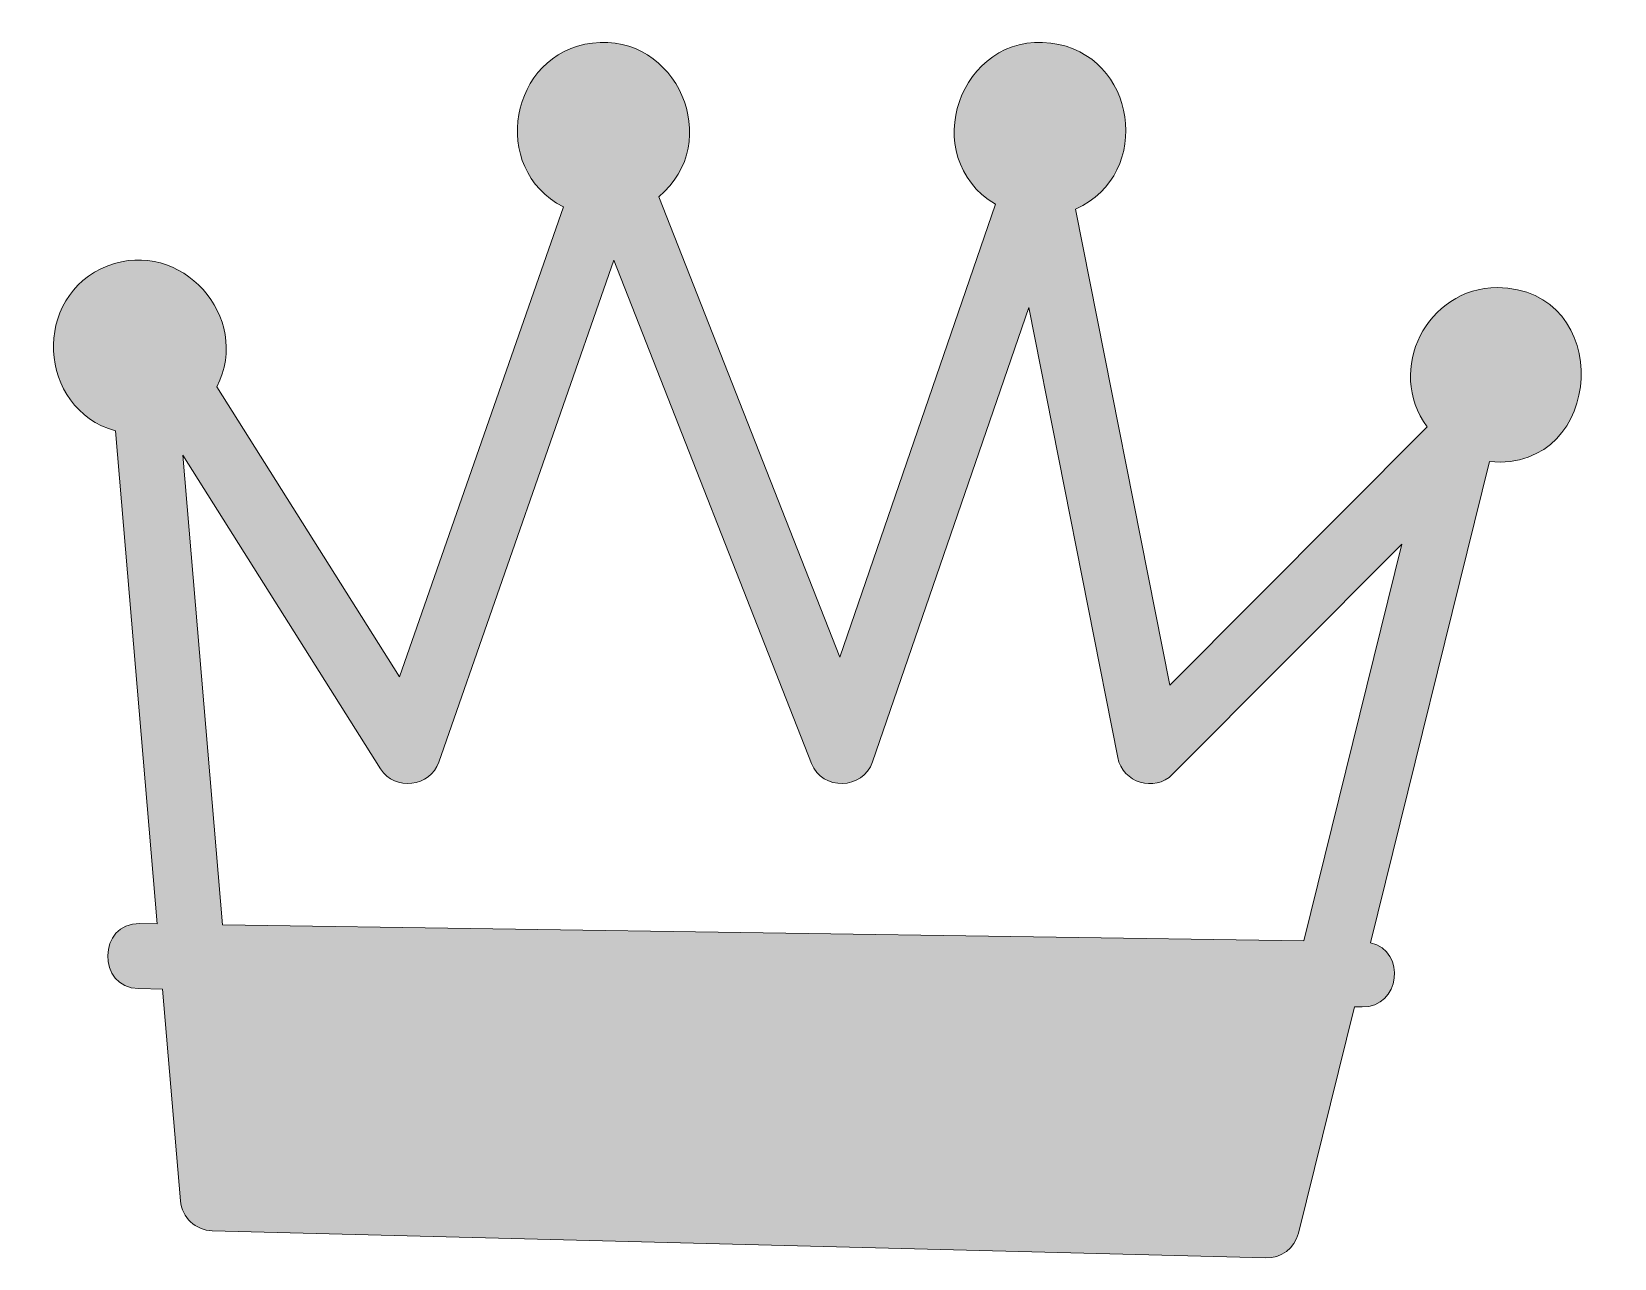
# Model space of a CAD drawing. Header units: inches. Extents: x -1 to 104, y 0 to 82.
import ezdxf

# ---------------------------------------------------------------- set-up
doc = ezdxf.new("R2010")
doc.units = ezdxf.units.IN
doc.header["$MEASUREMENT"] = 0
doc.layers.add('Layer 1', color=7, linetype='Continuous')

msp = doc.modelspace()

# ---------------------------------------------------------------- hatches: boundary and pattern name
at = {"layer": 'Layer 1', "true_color": 0xcf5e9e}
h = msp.add_hatch(color=233, dxfattribs=at)
h.dxf.hatch_style = 2
edge = h.paths.add_edge_path()
edge.add_spline(control_points=[(96.01, 64.54), (91.36, 64.54), (88.56, 59.06), (91.36, 55.29), (91.36, 55.29), (74.24, 38.1), (74.24, 38.1), (74.24, 38.1), (67.98, 69.77), (67.98, 69.77), (73.21, 72.11), (72.02, 80.1), (66.34, 80.81), (60.28, 81.57), (57.39, 73.24), (62.64, 70.09), (62.64, 70.09), (52.29, 39.96), (52.29, 39.96), (52.29, 39.96), (40.25, 70.59), (40.25, 70.59), (44.65, 74.22), (41.44, 81.51), (35.84, 80.81), (30.32, 80.12), (28.96, 72.46), (33.91, 69.91), (33.91, 69.91), (23.02, 38.65), (23.02, 38.65), (23.02, 38.65), (10.86, 57.94), (10.86, 57.94), (13.25, 62.6), (8.46, 67.87), (3.61, 65.99), (-1.45, 64.03), (-1.11, 56.49), (4.13, 55.01), (4.13, 55.01), (6.89, 22.23), (6.89, 22.23), (6.89, 22.23), (5.74, 22.25), (5.74, 22.25), (2.95, 22.29), (2.88, 17.96), (5.67, 17.92), (5.67, 17.92), (7.26, 17.89), (7.26, 17.89), (7.26, 17.89), (8.45, 3.8), (8.45, 3.8), (8.54, 2.7), (9.45, 1.84), (10.55, 1.81), (10.55, 1.81), (80.63, 0), (80.63, 0), (81.64, -0.03), (82.54, 0.66), (82.79, 1.64), (82.79, 1.64), (86.52, 16.71), (86.52, 16.71), (86.52, 16.71), (87.04, 16.7), (87.04, 16.7), (89.54, 16.66), (90.03, 20.39), (87.58, 20.97), (87.58, 20.97), (95.51, 52.97), (95.51, 52.97), (103.27, 52.29), (103.8, 64.54), (96.01, 64.54)], knot_values=[0, 0, 0, 0, 0.352778, 0.352778, 0.352778, 0.705556, 0.705556, 0.705556, 1.058333, 1.058333, 1.058333, 1.411111, 1.411111, 1.411111, 1.763889, 1.763889, 1.763889, 2.116667, 2.116667, 2.116667, 2.469444, 2.469444, 2.469444, 2.822222, 2.822222, 2.822222, 3.175, 3.175, 3.175, 3.527778, 3.527778, 3.527778, 3.880556, 3.880556, 3.880556, 4.233333, 4.233333, 4.233333, 4.586111, 4.586111, 4.586111, 4.938889, 4.938889, 4.938889, 5.291667, 5.291667, 5.291667, 5.644444, 5.644444, 5.644444, 5.997222, 5.997222, 5.997222, 6.35, 6.35, 6.35, 6.702778, 6.702778, 6.702778, 7.055556, 7.055556, 7.055556, 7.408333, 7.408333, 7.408333, 7.761111, 7.761111, 7.761111, 8.113889, 8.113889, 8.113889, 8.466667, 8.466667, 8.466667, 8.819444, 8.819444, 8.819444, 9.172222, 9.172222, 9.172222, 9.172222], degree=3, periodic=0)
edge.add_line((96.01, 64.54), (96.01, 64.54))
edge = h.paths.add_edge_path()
edge.add_spline(control_points=[(83.15, 21.09), (83.15, 21.09), (11.24, 22.16), (11.24, 22.16), (11.24, 22.16), (8.61, 53.4), (8.61, 53.4), (8.61, 53.4), (21.75, 32.54), (21.75, 32.54), (22.71, 31.03), (25.05, 31.32), (25.63, 32.98), (25.63, 32.98), (37.26, 66.36), (37.26, 66.36), (37.26, 66.36), (50.41, 32.9), (50.41, 32.9), (51.13, 31.07), (53.83, 31.13), (54.47, 32.99), (54.47, 32.99), (64.86, 63.22), (64.86, 63.22), (64.86, 63.22), (70.78, 33.28), (70.78, 33.28), (71.11, 31.61), (73.23, 30.96), (74.43, 32.17), (74.43, 32.17), (89.68, 47.48), (89.68, 47.48), (89.68, 47.48), (83.15, 21.09), (83.15, 21.09)], knot_values=[0, 0, 0, 0, 0.352778, 0.352778, 0.352778, 0.705556, 0.705556, 0.705556, 1.058333, 1.058333, 1.058333, 1.411111, 1.411111, 1.411111, 1.763889, 1.763889, 1.763889, 2.116667, 2.116667, 2.116667, 2.469444, 2.469444, 2.469444, 2.822222, 2.822222, 2.822222, 3.175, 3.175, 3.175, 3.527778, 3.527778, 3.527778, 3.880556, 3.880556, 3.880556, 4.233333, 4.233333, 4.233333, 4.233333], degree=3, periodic=0)
edge.add_line((83.15, 21.09), (83.15, 21.09))

# ---------------------------------------------------------------- linework, layer by layer
at = {"layer": 'Layer 1', "lineweight": 0}
for points, knots in [([(96.01, 64.54), (91.36, 64.54), (88.56, 59.06), (91.36, 55.29), (91.36, 55.29), (74.24, 38.1), (74.24, 38.1), (74.24, 38.1), (67.98, 69.77), (67.98, 69.77), (73.21, 72.11), (72.02, 80.1), (66.34, 80.81), (60.28, 81.57), (57.39, 73.24), (62.64, 70.09), (62.64, 70.09), (52.29, 39.96), (52.29, 39.96), (52.29, 39.96), (40.25, 70.59), (40.25, 70.59), (44.65, 74.22), (41.44, 81.51), (35.84, 80.81), (30.32, 80.12), (28.96, 72.46), (33.91, 69.91), (33.91, 69.91), (23.02, 38.65), (23.02, 38.65), (23.02, 38.65), (10.86, 57.94), (10.86, 57.94), (13.25, 62.6), (8.46, 67.87), (3.61, 65.99), (-1.45, 64.03), (-1.11, 56.49), (4.13, 55.01), (4.13, 55.01), (6.89, 22.23), (6.89, 22.23), (6.89, 22.23), (5.74, 22.25), (5.74, 22.25), (2.95, 22.29), (2.88, 17.96), (5.67, 17.92), (5.67, 17.92), (7.26, 17.89), (7.26, 17.89), (7.26, 17.89), (8.45, 3.8), (8.45, 3.8), (8.54, 2.7), (9.45, 1.84), (10.55, 1.81), (10.55, 1.81), (80.63, 0), (80.63, 0), (81.64, -0.03), (82.54, 0.66), (82.79, 1.64), (82.79, 1.64), (86.52, 16.71), (86.52, 16.71), (86.52, 16.71), (87.04, 16.7), (87.04, 16.7), (89.54, 16.66), (90.03, 20.39), (87.58, 20.97), (87.58, 20.97), (95.51, 52.97), (95.51, 52.97), (103.27, 52.29), (103.8, 64.54), (96.01, 64.54)], [0, 0, 0, 0, 1, 1, 1, 2, 2, 2, 3, 3, 3, 4, 4, 4, 5, 5, 5, 6, 6, 6, 7, 7, 7, 8, 8, 8, 9, 9, 9, 10, 10, 10, 11, 11, 11, 12, 12, 12, 13, 13, 13, 14, 14, 14, 15, 15, 15, 16, 16, 16, 17, 17, 17, 18, 18, 18, 19, 19, 19, 20, 20, 20, 21, 21, 21, 22, 22, 22, 23, 23, 23, 24, 24, 24, 25, 25, 25, 26, 26, 26, 26]), ([(83.15, 21.09), (83.15, 21.09), (11.24, 22.16), (11.24, 22.16), (11.24, 22.16), (8.61, 53.4), (8.61, 53.4), (8.61, 53.4), (21.75, 32.54), (21.75, 32.54), (22.71, 31.03), (25.05, 31.32), (25.63, 32.98), (25.63, 32.98), (37.26, 66.36), (37.26, 66.36), (37.26, 66.36), (50.41, 32.9), (50.41, 32.9), (51.13, 31.07), (53.83, 31.13), (54.47, 32.99), (54.47, 32.99), (64.86, 63.22), (64.86, 63.22), (64.86, 63.22), (70.78, 33.28), (70.78, 33.28), (71.11, 31.61), (73.23, 30.96), (74.43, 32.17), (74.43, 32.17), (89.68, 47.48), (89.68, 47.48), (89.68, 47.48), (83.15, 21.09), (83.15, 21.09)], [0, 0, 0, 0, 1, 1, 1, 2, 2, 2, 3, 3, 3, 4, 4, 4, 5, 5, 5, 6, 6, 6, 7, 7, 7, 8, 8, 8, 9, 9, 9, 10, 10, 10, 11, 11, 11, 12, 12, 12, 12])]:
    msp.add_open_spline(points, degree=3, knots=knots, dxfattribs=at)

doc.saveas('drawing.dxf')
